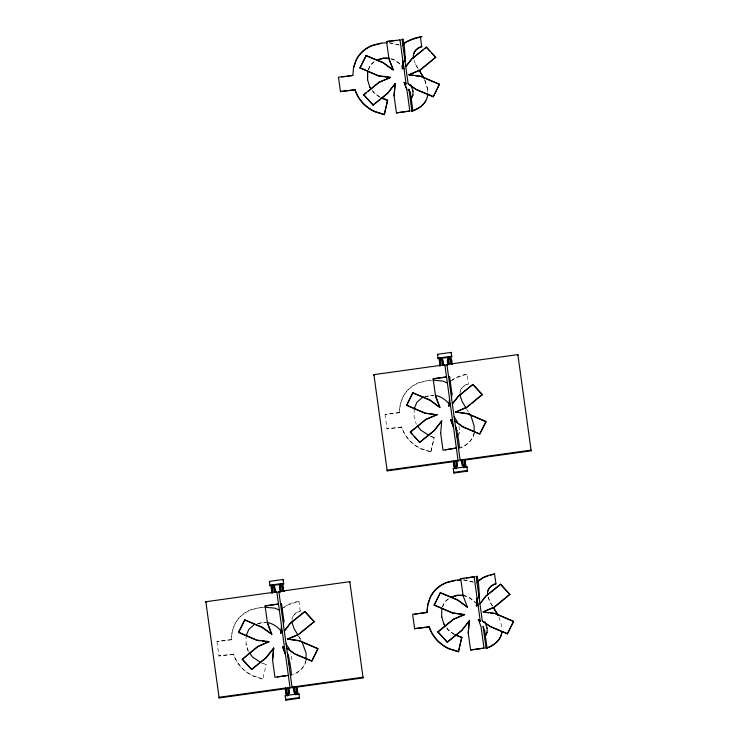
<?xml version="1.0" encoding="UTF-8"?>
<svg xmlns="http://www.w3.org/2000/svg" width="737" height="737" viewBox="0 0 737 737"><rect width="100%" height="100%" fill="white"/><g stroke="black" fill="none" stroke-linecap="round" stroke-linejoin="round"><path stroke-width="0.55" stroke-dasharray="3.69 2.76" d="M248.268 651.453L246.066 644.12L246.094 637.035M414.166 408.814L414.074 416.755L416.331 424.365M291.41 659.726L291.52 655.635L290.756 653.203M291.999 620.407C291.686 615.662 295.906 611.95 300.263 610.991C297.103 612.346 293.004 614.511 292.101 618.601M460.072 394.636C459.381 389.523 463.555 385.156 468.363 384.18L466.972 374.138L460.874 375.502L455.319 377.805L451.588 380.439M231.271 639.559L216.973 641.549L231.317 639.836L232.109 631.747L234.541 624.617A29.673 27.905 -8.5 0 1 251.243 609.573L259.82 607.463L263.855 607.251M231.317 639.836L232.155 632.024L234.578 624.893A29.673 27.905 -8.5 0 1 251.28 609.849L259.857 607.739L263.892 607.528M399.334 412.471L385.036 414.461L399.371 412.748L400.163 404.659L402.595 397.529A29.673 27.905 -8.5 0 1 419.298 382.485L427.875 380.375L431.91 380.163M399.371 412.748L400.209 404.935L402.632 397.805A29.673 27.905 -8.5 0 1 419.335 382.761L427.911 380.651L431.946 380.439M233.546 654.17L218.963 655.921L233.546 654.17A39.07 36.739 -8.5 0 0 253.39 676.151L262.796 679.063L266.121 664.617L261.93 662.95M401.601 427.082L387.017 428.833L401.601 427.082A39.07 36.739 -8.5 0 0 421.444 449.063L430.85 451.974L434.185 437.529L428.934 435.447M430.85 451.974L434.185 437.529M306.122 659.79C304.869 666.478 299.738 671.895 293.381 674.106M305.855 660.988C304.51 667.713 298.807 672.66 292.497 674.77M474.186 432.702C472.887 439.786 467.212 445.231 460.514 447.405M474.223 432.978C472.859 440.873 466.033 446.235 458.709 448.446M368.353 69.674L370.26 65.059L374.709 61.116M368.399 69.951L370.306 65.335L375.492 60.738M442.522 606.781L444.429 602.166L449.616 597.569M442.559 607.058L444.466 602.442L449.662 597.845M458.644 434.038L459.427 432.361M457.898 435.991C460.045 432.379 460.192 428.648 458.488 425.313M460.118 391.236C461.076 387.542 465.01 384.207 468.363 384.18M451.624 380.716L455.365 378.081L466.972 374.138M283.533 607.528L287.264 604.893L292.819 602.59L298.918 601.235L287.301 605.169L283.57 607.804M424.217 397.077L429.699 395.391L433.596 395.373M425.36 397.022L429.735 395.668L433.632 395.649M257.259 623.834L261.644 622.479L266.508 622.452M258.392 623.769L261.681 622.756L266.554 622.728M389.366 42.663L399.039 44.819M389.412 42.939L399.085 45.095M463.536 579.77L473.209 581.926M463.573 580.047L473.246 582.202M430.813 451.698L421.407 448.787A39.07 36.739 -8.5 0 1 401.564 426.806M391.015 58.72L394.083 59.706L398.597 62.691L402.632 66.699M391.052 58.997L394.129 59.983L398.643 62.967L402.669 66.975M463.131 595.174L468.253 596.813L472.767 599.798L476.793 603.806M463.177 595.45L468.29 597.09L475.227 602.479M430.03 436.138L434.222 437.806M259.875 662.397L266.121 664.617M380.264 97.321L374.129 92.798L372.24 90.218M379.426 96.952L374.175 93.074L372.277 90.494M454.425 634.428L448.299 629.905L446.401 627.325M454.471 634.704L448.336 630.181L446.447 627.602M466.53 408.805L468.824 412.766M299.038 636.814L300.724 639.578M298.513 636.169L300.199 638.933M415.567 64.266L418.303 68.781M418.34 69.057L415.604 64.543L413.779 59.135M492.463 605.888L489.727 601.374L488.299 597.265M492.509 606.164L489.773 601.65L487.986 596.519M424.798 79.983L427.561 88.716L427.626 92.337M424.834 80.259L427.598 88.993M498.967 617.09L501.722 625.824L501.786 629.444M248.231 651.176L246.066 644.12M262.796 679.063L253.344 675.875A39.07 36.739 -8.5 0 1 233.509 653.894M385.036 414.461L387.054 429.109M298.918 601.235L300.3 611.268M216.973 641.549L219 656.197M427.561 88.716L427.58 92.061"/><path stroke-width="1.11" d="M367.597 71.526L367.505 79.467L369.753 87.067L371.015 88.781M367.542 79.743L367.634 71.802M441.712 616.851L441.758 608.633M412.969 90.983L412.895 95.349L411.329 98.694M487.065 632.457L487.129 628.09M413.42 58.103C412.499 52.668 416.442 47.619 421.748 46.606C418.588 47.96 414.489 50.134 413.586 54.225M487.59 595.21C486.66 589.775 490.602 584.727 495.909 583.713C492.758 585.067 488.649 587.242 487.756 591.332M260.161 662.618L251.557 669.482L266.14 657.533L273.657 648.026L272.561 660.002L274.947 677.257L288.351 675.396M272.607 660.278L273.657 648.026M280.779 633.221L282.262 631.342L280.779 633.221L281.47 625.602M283.856 620.683L283.459 625.04M395.143 83.65L387.671 93.424L373.042 105.096L387.625 93.148L395.143 83.65L394.046 95.626L396.432 112.881L409.827 111.011L406.861 89.536L404.125 82.397L406.069 83.815L404.816 83.143M394.083 95.902L395.179 83.926M402.255 68.845L402.909 60.941L402.356 67.749M405.341 56.307C404.466 70.559 406.216 51.839 402.982 39.245L402.006 39.383L408.141 83.806L416.018 89.555L433.255 96.787L439.427 84.211L421.011 76.279L408.961 74.667L413.383 75.533M440.662 433.19L441.712 420.938L434.204 430.445L419.611 442.393L434.24 430.721L441.712 420.938M448.833 406.133L450.316 404.254L448.833 406.133L449.524 398.514M451.919 393.595L451.514 397.952M469.303 620.757L461.832 630.531L447.202 642.203L461.795 630.264L469.303 620.757L468.207 632.733L470.593 649.988L483.997 648.118L481.031 626.643L478.295 619.504L480.238 620.923L478.295 619.504M468.253 633.009L469.349 621.033M476.378 605.676L477.079 598.048L476.424 605.952L477.908 604.064L476.424 605.952M479.511 593.414C478.626 607.666 480.386 588.946 477.152 576.352L476.176 576.491L482.311 620.913L490.179 626.662L507.415 633.894L513.588 621.319L495.172 613.387L483.168 612.06M347.302 76.224L352.793 75.45L353.594 67.362L356.017 60.231A29.673 27.905 -8.5 0 1 372.719 45.187L381.296 43.087L387.349 42.764M420.366 613.479L426.963 612.558L427.755 604.469L430.187 597.338A29.673 27.905 -8.5 0 1 446.889 582.294L455.466 580.194L460.505 579.927M426.963 612.558L427.801 604.745L429.883 598.637M280.714 586.357L281.893 585.906L281.626 583.999L280.41 584.174L281.276 591.231L278.844 591.571L278.945 592.262L280.336 592.069L280.226 591.378M355.022 89.785L340.439 91.535L355.022 89.785A39.07 36.739 -8.5 0 0 374.866 111.766L384.281 114.686L387.607 100.232L381.315 97.735M384.281 114.686L387.607 100.232M429.192 626.892L414.609 628.643L429.192 626.892A39.07 36.739 -8.5 0 0 449.036 648.882L458.442 651.794L461.777 637.339L455.475 634.843M458.442 651.794L461.777 637.339M427.607 95.414C426.465 103.539 419.408 109.03 411.928 111.195C416.737 108.929 422.918 106.257 425.746 100.905M501.777 632.521C500.653 640.757 492.804 645.686 486.098 648.302C493.504 646.156 500.441 640.757 501.814 632.797M353.631 67.638L356.063 60.508A29.673 27.905 -8.5 0 1 372.765 45.464M246.112 635.902L248.774 629.444L253.97 624.838M414.166 408.814L416.838 402.356L422.025 397.75L424.217 397.077M412.858 95.073L410.325 99.587M485.453 635.524L487.019 632.18M485.49 635.801L486.669 633.295M389.376 77.394L378.431 76.003L359.978 67.795L366.188 55.496L383.424 62.728L393.272 70.089L388.97 58.868L386.575 41.53L400.016 39.945M360.015 68.071L366.188 55.496M433.255 96.787L439.427 84.211M255.923 639.937L238.53 632.457L244.702 619.872L261.939 627.104L271.75 634.198L261.985 627.38L244.702 619.872M238.53 632.457L244.748 620.149M406.548 405.092L424.963 413.015L437.041 414.82L425.009 413.291L406.594 405.368L412.766 392.784L430.003 400.016L439.842 407.386L430.04 400.292L412.766 392.784M406.594 405.368L412.803 393.061M311.769 661.163L317.942 648.588L299.526 640.665L287.476 639.053L299.563 640.941L317.979 648.864L311.769 661.163L295.546 654.364M479.787 433.798L485.996 421.5L467.58 413.577L455.54 411.965L467.627 413.853L486.042 421.776L479.824 434.075L462.55 426.566L454.674 420.827L462.587 426.843L478.81 433.651M434.139 604.902L452.555 612.834L464.632 614.64L452.601 613.11L434.185 605.178L440.358 592.603L457.594 599.835L467.433 607.205L457.631 600.111L441.408 593.303M434.185 605.178L440.358 592.603M507.415 633.894L513.588 621.319M272.183 586.845L272.948 592.382L271.981 592.87L271.216 587.325L273.602 586.643L274.671 586.845L275.435 592.391M281.276 591.231L280.318 591.719L279.544 586.164L282.713 585.454L283.561 591.535M439.482 359.942L440.035 365.782L439.27 360.236L441.656 359.555L442.725 359.757L443.49 365.303M440.035 365.782L441.002 365.294L440.238 359.748M448.372 364.631C444.162 356.432 454.176 355.805 451.615 364.447M285.938 693.941L285.173 688.413L286.14 687.925L286.905 693.462L285.938 693.941L289.392 693.462L288.628 687.934L287.559 687.732L288.324 693.259L289.392 693.462M294.266 692.78L293.501 687.253L294.468 686.764L295.233 692.301L294.266 692.78L297.72 692.301L296.956 686.773L295.896 686.571L296.652 692.098L297.72 692.301M296.956 686.773L295.998 687.253L363.101 677.902L349.799 581.677L282.704 591.028L281.93 585.482M453.992 466.853L453.237 461.325L454.195 460.837L454.959 466.374L453.992 466.853L457.447 466.374L456.682 460.846L455.623 460.643L456.387 466.171L457.447 466.374M462.329 465.692L461.565 460.164L462.523 459.676L463.287 465.213L462.329 465.692L465.784 465.213L465.019 459.685L463.951 459.483L464.715 465.01L465.784 465.213M402.218 68.569L403.701 66.68L402.752 68.209M273.694 648.302L266.186 657.809L261.884 661.246M481.279 602.092L485.969 596.159L499.732 585.178M450.657 381.093L449.45 382.936M282.593 608.182L281.396 610.024M457.861 435.714L456.903 436.884M289.807 662.803L288.849 663.973M373.042 105.096L363.691 94.686L379.26 82.019L390.472 77.532M363.728 94.962L366.326 92.853M368.058 91.443L379.306 82.295L389.449 77.965M422.992 50.125L411.799 59.052L405.774 66.671L411.762 58.776L426.391 47.104L435.696 57.237L420.127 69.904L408.961 74.667M435.696 57.237L420.164 70.181L408.998 74.944M412.628 434.793L410.26 431.983L425.839 419.316L437.004 414.544M410.306 432.26L425.875 419.593L437.041 414.82M472.961 384.401L458.377 396.34L452.352 403.968L458.34 396.064L472.961 384.401L482.274 394.535L466.705 407.192L455.54 411.965M470.206 404.659L466.742 407.469L455.577 412.241M471.929 403.25L482.274 394.535M242.252 659.348L257.775 646.404L268.941 641.632L257.821 646.681L242.252 659.348L251.557 669.482M304.906 611.489L290.323 623.428L284.298 631.056L290.277 623.152L304.906 611.489L314.22 621.623L298.642 634.29L287.476 639.053M299.554 633.857L314.22 621.623M447.202 642.203L437.852 631.793L453.43 619.126L464.596 614.363M437.898 632.07L453.467 619.402L464.632 614.64M479.944 603.778L485.932 595.883L500.552 584.211L509.866 594.344L494.297 607.012L483.122 611.784M509.866 594.344L494.334 607.288L484.181 611.618M424.705 48.753L426.391 47.104M404.116 44.082C402.503 40.682 436.765 33.229 414.295 38.213C410.269 39.918 405 41.631 402.881 45.648M478.285 581.189L482.016 578.554M287.522 639.329L298.688 634.557M482.947 577.891L488.502 575.597M376.552 60.121L383.12 58.103L388.97 58.066M376.589 60.397L383.166 58.38L389.007 58.343M450.712 597.228L457.29 595.21L463.131 595.174M451.855 597.173L457.327 595.487L463.177 595.45M448.566 358.587L449.33 364.142L448.575 364.336L447.81 358.781M373.834 45.206L381.342 43.363M455.503 580.47L446.926 582.571A29.673 27.905 -8.5 0 0 430.224 597.615M490.538 575.136L494.564 573.957L488.465 575.321L482.91 577.615L478.239 580.913L477.042 582.755M453.163 461.684L387.201 470.879L373.899 374.654L441.002 365.294M285.108 688.773L219.138 697.967L205.844 601.742L272.948 592.382M396.663 40.406L386.575 41.53M340.485 91.812L338.458 77.173L352.793 75.45M341.802 76.989L345.1 76.528M412.84 110.596L411.863 110.725L412.84 110.596L410.454 93.341L408.897 89.251L411.928 111.195M440.072 357.832L440.182 358.523L438.147 358.799L437.52 354.285L451.127 352.397L451.228 353.078M451.127 352.397L451.763 356.901L441.399 358.348L441.297 357.657M449.948 358.818L449.69 356.911L448.465 357.077L448.769 359.269L447.608 359.076M441.656 359.555L442.43 365.101L444.862 364.76L444.964 365.451M461.813 460.478L460.192 460.708L446.898 364.483L449.33 364.142M449.994 358.394L450.758 363.94L517.862 354.589L517.964 355.28M446.944 364.824L448.068 364.668M433.153 378.827L446.548 376.957L433.153 378.827L435.549 396.156L439.842 407.386M449.561 376.543L448.584 376.671L449.561 376.543L451.956 393.871M445.24 449.865L456.36 448.032L443.001 450.169L440.615 432.914M454.195 460.837L387.091 470.188L387.201 470.879M455.623 460.643L458.055 460.303L458.156 460.993L456.535 461.215M462.523 459.676L460.091 460.017L460.192 460.708M463.951 459.483L531.055 450.123L531.156 450.814L465.185 460.008M454.959 466.374L456.387 466.171M463.287 465.213L464.715 465.01M463.757 467.792L463.453 465.609L464.715 465.72M466.908 466.65L467.534 471.164L453.928 473.062L453.292 468.548L466.908 466.65L467.009 467.341M272.017 584.92L272.119 585.611L270.092 585.887L269.456 581.382L283.072 579.485L283.174 580.166M283.072 579.485L283.699 583.99L273.344 585.436L273.243 584.745M272.349 587.242L272.082 585.335L273.298 585.16L274.367 592.189L276.808 591.857L276.909 592.539M278.89 591.912L280.005 591.756M265.09 605.915L278.494 604.045L265.09 605.915L267.494 623.244L271.787 634.474M281.506 603.631L280.521 603.76L281.506 603.631L283.902 620.959M463.14 595.975L460.745 578.637L474.14 576.776L466.364 578.14M464.135 578.453L460.745 578.637M414.645 628.919L412.628 614.28L426.916 612.281M414.867 614.243L418.165 613.783M277.186 676.953L286.113 675.709M291.364 674.972L290.341 674.834L291.364 674.972C290.986 661.679 284.335 644.718 289.015 657.994M487.01 647.703L485.987 647.565L487.01 647.703L484.624 630.448M286.14 687.925L219.036 697.276L219.138 697.967M287.559 687.732L290 687.391L290.102 688.082L288.48 688.303M294.468 686.764L292.036 687.105L292.138 687.796L293.759 687.566M295.896 686.571L362.991 677.211L363.101 677.902M286.905 693.462L288.324 693.259M295.233 692.301L296.652 692.098M295.703 694.88L295.399 692.697L296.661 692.808M298.853 693.738L299.48 698.252L285.864 700.15L285.237 695.636L298.853 693.738L298.955 694.429M296.882 694.438L295.601 694.19M432.914 380.117L443.001 381.084L447.405 383.074M457.52 580.36L460.551 580.203M264.859 607.205L274.947 608.172L279.341 610.162M450.758 363.94L451.827 364.142M442.43 365.101L443.213 365.082L442.449 359.527M282.704 591.028L283.763 591.231M274.367 592.189L275.15 592.17L274.385 586.615M390.426 77.256L378.394 75.727L359.978 67.795M268.941 641.632L256.909 640.103L238.493 632.18M256.946 640.379L260.235 640.794M262.418 641.079L265.707 641.494M415.576 75.828L421.048 76.556L439.464 84.488M485.361 612.346L488.64 612.788M490.833 613.083L494.122 613.516M384.235 114.41L374.829 111.49A39.07 36.739 -8.5 0 1 354.985 89.509M458.405 651.517L448.999 648.597A39.07 36.739 -8.5 0 1 429.155 626.616M435.539 395.364C441.712 396.718 447.396 400.79 450.593 406.198M267.485 622.452C273.657 623.806 279.341 627.878 282.538 633.286M382.402 98.426L387.653 100.508M428.934 435.447L420.707 430.086L417.547 425.802M455.521 635.119L461.813 637.616M260.88 662.535L252.653 657.174L249.493 652.89M366.225 55.772L383.461 63.004L392.379 69.453M433.209 96.51L415.972 89.278L408.141 83.806M507.378 633.617L490.142 626.386L482.311 620.913M311.723 660.886L294.487 653.655L286.619 647.915L294.533 653.931M495.218 613.663L513.634 621.595M450.703 419.685L452.647 421.103L450.703 419.685L453.476 427.11L450.74 419.961M282.639 646.773L284.593 648.192L282.639 646.773L285.422 654.198L282.686 647.049M426.428 47.38L430.307 51.599M431.864 53.294L435.742 57.514M363.691 94.686L372.996 104.82M473.007 384.677L482.311 394.811M410.26 431.983L419.574 442.117M414.185 436.479L419.611 442.393M509.903 594.621L500.552 584.211M437.852 631.793L447.166 641.927M304.943 611.765L314.257 621.899M242.206 659.071L251.52 669.205M369.716 86.791L370.978 88.504M443.877 623.898L445.774 626.468M445.185 625.888L443.923 624.175L441.666 616.574M402.632 66.699L404.023 68.909L402.669 66.975M476.839 604.082L478.147 605.74M457.355 421.804L454.121 416.774M289.3 648.892L286.067 643.862M419.39 70.586L424.457 78.887M419.436 70.863L423.37 77.321M469.34 413.411L471.026 416.184L474.131 426.004L474.177 431.587M493.56 607.693L498.055 615.073M493.597 607.97L498.101 615.349M301.848 641.42L306.076 653.093L306.122 659.79M465.968 407.874L462.136 401.564L459.999 395.401M297.914 634.972L294.081 628.652L291.944 622.489M410.5 93.617L408.897 89.251M388.933 58.592L393.226 69.822M457.069 430.905C452.398 417.63 459.04 434.59 459.418 447.884L458.432 448.022M435.503 395.88L439.805 407.11M486.098 648.302L483.057 626.358L484.66 630.725M463.094 595.699L467.433 607.205M267.448 622.968L271.75 634.198M410.822 84.792L413.006 91.259M484.992 621.899L487.175 628.366M451.763 356.901L451.661 356.211L438.045 358.108L438.147 358.799M402.982 39.245L402.006 39.383M467.534 471.164L467.433 470.473L453.826 472.371L453.928 473.062M449.625 356.496L449.727 357.187M448.409 356.671L448.511 357.353M464.872 466.936L464.983 467.627M463.656 467.101L464.936 467.35L464.669 465.443M406.861 89.536L404.125 82.397M409.827 111.011L396.432 112.881M446.898 364.483L447 365.174M477.152 576.352L476.176 576.491M483.997 648.118L470.593 649.988M437.52 354.285L437.621 354.976M453.292 468.548L453.393 469.239M373.899 374.654L374.009 375.345M349.799 581.677L349.909 582.368M283.699 583.99L283.598 583.299L269.991 585.196L270.092 585.887M299.48 698.252L299.379 697.561L285.763 699.459L285.864 700.15M281.571 583.584L281.672 584.275M280.346 583.759L280.456 584.441M296.818 694.024L296.919 694.715L296.615 692.531M287.273 695.35L287.375 696.041L287.071 693.858M269.456 581.382L269.567 582.064M285.237 695.636L285.339 696.327M205.844 601.742L205.945 602.433M517.862 354.589L531.156 450.814M420.394 36.85L421.785 46.882M494.564 573.957L495.955 583.99M450.777 358.366L451.541 363.921M464.734 459.455L465.572 465.508M461.767 459.87L462.532 465.397M399.97 39.669L406.115 84.092M444.862 364.76L458.156 460.993M474.14 576.776L480.275 621.199M456.406 460.616L457.17 466.143M441.666 360.255L441.352 358.071L440.136 358.246L440.404 360.153M456.341 466.604L456.645 468.787M455.125 466.77L455.392 468.677M453.439 461.03L454.278 467.083M282.713 585.454L283.487 591.01M296.679 686.543L297.518 692.596M279.756 585.869L280.521 591.424M293.713 686.958L294.551 693.01M278.844 591.571L292.138 687.796M276.808 591.857L290.102 688.082M288.342 687.704L289.19 693.757M288.287 693.692L288.554 695.599M271.419 587.03L272.266 593.101M285.385 688.118L286.223 694.171M427.635 93.452L427.653 95.69M283.745 590.881A2.054 0.7 -7.9 0 1 284.031 591.378M271.677 592.917A2.054 0.7 -7.9 0 1 271.898 592.539M451.809 363.792A2.054 0.7 -7.9 0 1 451.91 364.483M439.832 366.003A2.054 0.7 -7.9 0 1 439.952 365.451"/></g></svg>
